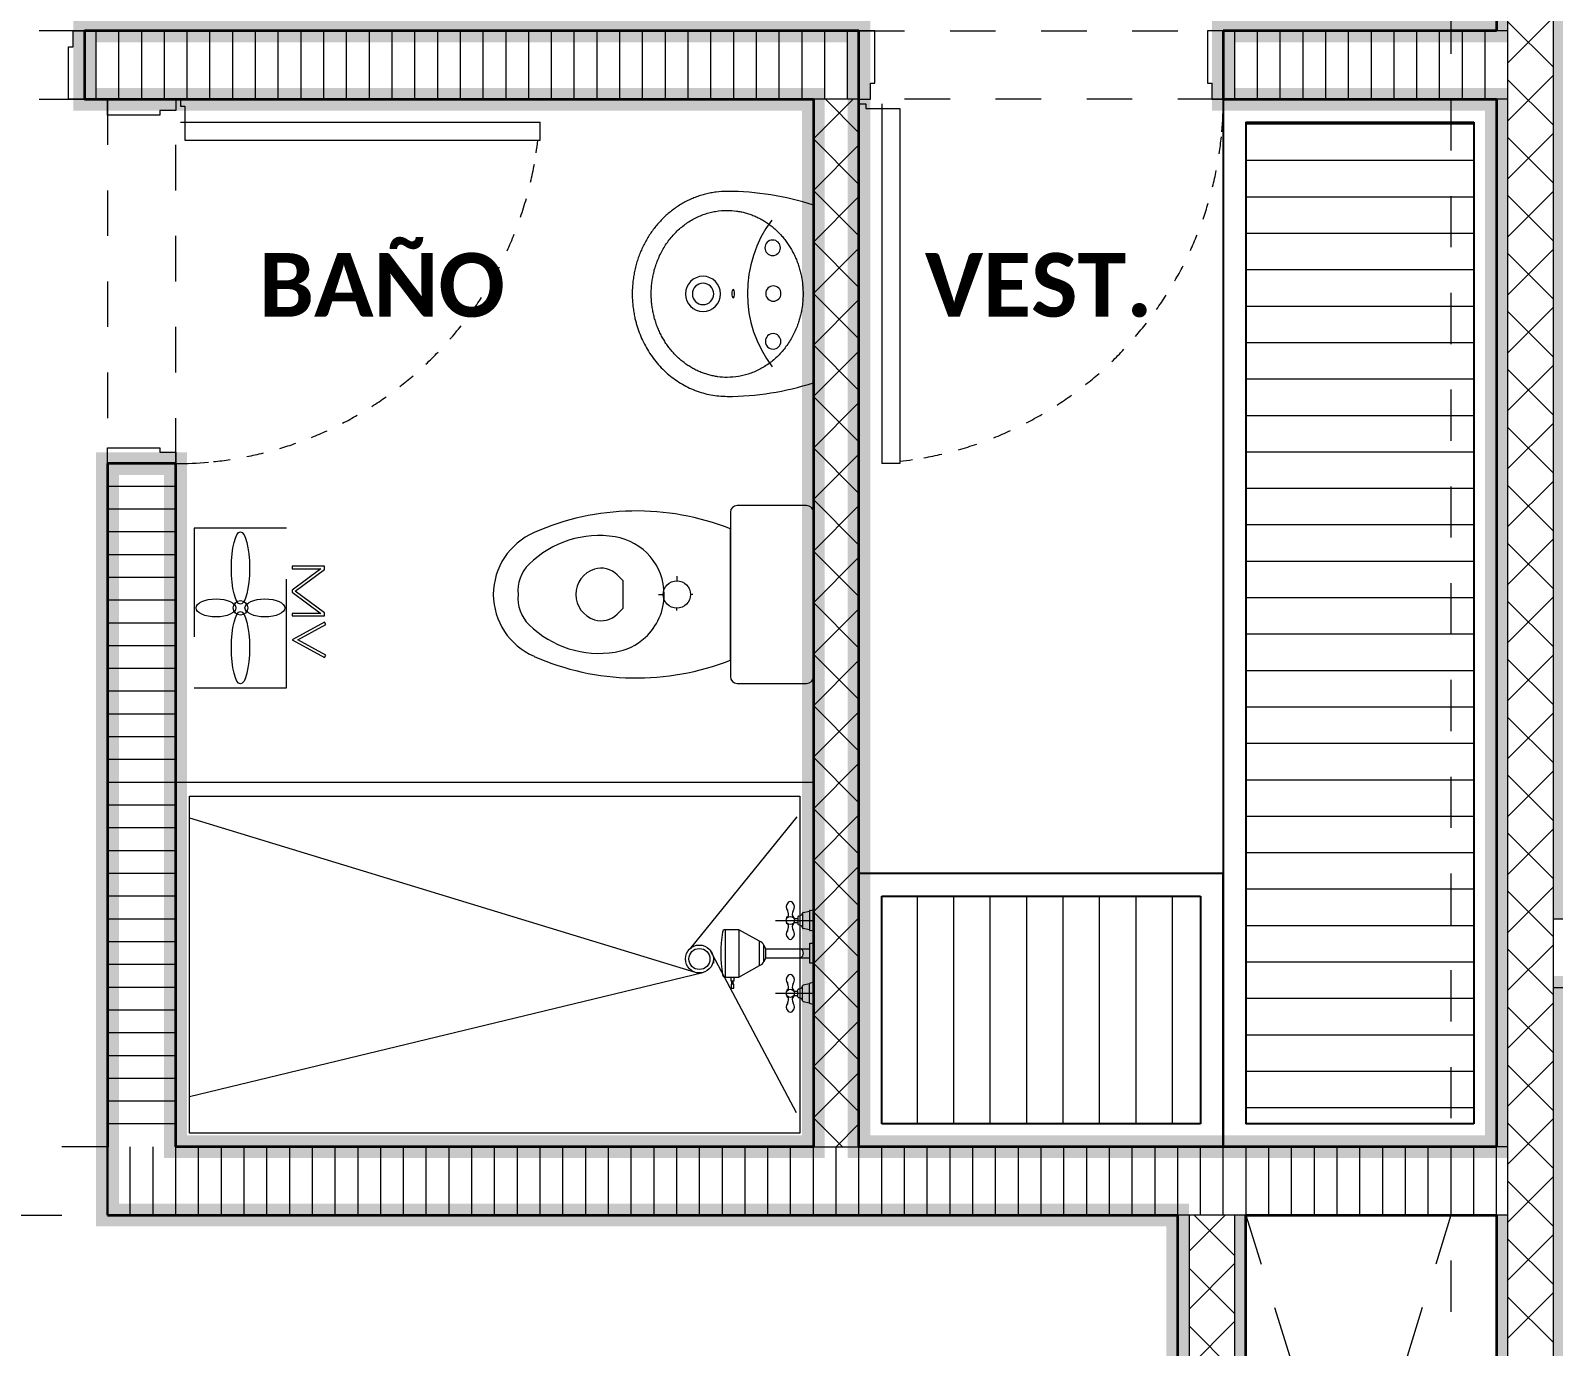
# Model space of a CAD drawing. Header units: metres. Extents: x -144 to 1000, y -717 to 29.
# Drawn here: x 646.436 to 649.78, y -554.553 to -551.663 of the extents above; entities that cross this region are included whole.
import ezdxf

# ---------------------------------------------------------------- set-up
doc = ezdxf.new("R2010")
doc.units = ezdxf.units.M
for name, pattern in [('Basculante', [0.11625, 0.075, -0.04125]), ('basculante modificado', [0.18, 0.1125, -0.0675]), ('Trazo', [0.45, 0.225, -0.225]), ('Trazo_2_', [0.47625, 0.238125, -0.238125])]:
    doc.linetypes.add(name, pattern=pattern)
doc.layers.get('0').update_dxf_attribs({"color": 1})
doc.layers.add('00-MEDICION', color=30, linetype='Continuous')
for name, color, linetype, lineweight in [('A-DETL', 1, 'Continuous', 9), ('A-DETL-GENF', 1, 'Continuous', 9), ('A-DETL-GENF-HDLN', 1, 'Trazo_2_', 9), ('A-DETL-MEDM', 1, 'Continuous', 30), ('A-DETL-THIN', 1, 'Continuous', 9), ('A-DOOR', 1, 'Continuous', 9), ('A-DOOR-FRAM', 1, 'Continuous', 9), ('A-DOOR-HDLN', 1, 'Trazo', 20), ('A-GENM', 1, 'Continuous', 9), ('A-WALL', 4, 'Continuous', 9), ('G-ANNO-TEXT', 2, 'Continuous', 9), ('P-SANR-FIXT', 1, 'Continuous', 9)]:
    doc.layers.add(name, color=color, linetype=linetype, lineweight=lineweight)
doc.layers.add('A-WALL-PATT', color=7, linetype='Continuous', lineweight=35, true_color=0x9c9c9c)
doc.styles.add('Calibri_B', font='calibrib.ttf', dxfattribs={"height": 0.165})

# ---------------------------------------------------------------- blocks, each defined once
blk = doc.blocks.new('A')
at = {"layer": 'A-WALL-PATT', "lineweight": 5, "true_color": 0x747474}
h = blk.add_hatch(color=8, dxfattribs=at)
h.paths.add_polyline_path([(648.626, -494.9486), (648.626, -493.4986), (648.601, -493.4986), (648.601, -494.9486)])
h.paths.add_polyline_path([(648.6045, -493.3486), (648.626, -493.3486), (648.626, -491.0486), (648.6013, -491.0486), (648.6013, -493.3486)])
h.paths.add_polyline_path([(648.626, -490.8986), (648.626, -488.4986), (648.601, -488.4986), (648.601, -490.8986), (648.624, -490.8986)])
at = {"layer": 'A-WALL-PATT', "true_color": 0x747474}
h = blk.add_hatch(color=8, dxfattribs=at)
h.paths.add_polyline_path([(648.751, -494.9486), (648.751, -492.9986), (648.726, -492.9986), (648.726, -494.9486)])
h.paths.add_polyline_path([(648.751, -492.8486), (648.751, -488.4986), (648.626, -488.4986), (648.626, -488.5236), (648.726, -488.5236), (648.726, -492.8486)])
blk.add_hatch(color=8, dxfattribs=at).paths.add_polyline_path([(647.901, -494.9486), (647.926, -494.9486), (647.926, -493.4986), (647.901, -493.4986), (647.901, -493.8416)])
at = {"layer": 'A-WALL-PATT', "lineweight": 5, "true_color": 0x747474}
blk.add_hatch(color=8, dxfattribs=at).paths.add_polyline_path([(648.026, -494.9486), (648.051, -494.9486), (648.051, -493.4986), (648.026, -493.4986), (648.026, -493.8416)])
at = {"layer": 'A-DETL', "color": 7, "linetype": 'basculante modificado'}
for p, q in [((648.501, -488.4986), (648.501, -496.4975)), ((648.051, -493.4986), (648.501, -494.9482)), ((648.501, -493.4989), (648.051, -494.9486))]:
    blk.add_line(p, q, dxfattribs=at)
at = {"layer": 'A-DETL-GENF', "linetype": 'Basculante'}
for p, q in [((645.501, -490.8986), (644.601, -490.8986)), ((645.501, -491.0486), (645.501, -490.8986)), ((647.2013, -491.0486), (647.2013, -490.8986)), ((647.2013, -490.8986), (648.0013, -490.8986)), ((648.0013, -490.8986), (648.0013, -491.0486)), ((644.601, -491.0486), (645.501, -491.0486)), ((645.7013, -491.0486), (645.5513, -491.0486)), ((645.5513, -491.0486), (645.5513, -491.8486)), ((645.7013, -491.8486), (645.7013, -491.0486)), ((648.0013, -491.0486), (647.2013, -491.0486)), ((645.5513, -491.8486), (645.7013, -491.8486)), ((645.5513, -493.3486), (644.5513, -493.3486)), ((644.5513, -493.4986), (645.5513, -493.4986))]:
    blk.add_line(p, q, dxfattribs=at)
at = {"layer": 'A-DETL-GENF', "color": 251, "true_color": 0x535353}
for p, q in [((648.051, -491.1026), (648.5513, -491.1026)), ((648.051, -491.1826), (648.5513, -491.1826)), ((648.051, -491.2626), (648.5513, -491.2626)), ((648.051, -491.3426), (648.5513, -491.3426)), ((648.051, -491.4226), (648.5513, -491.4226)), ((648.051, -491.5026), (648.5513, -491.5026)), ((648.051, -491.5826), (648.5513, -491.5826)), ((648.051, -491.6626), (648.5513, -491.6626)), ((648.051, -491.7426), (648.5513, -491.7426)), ((648.051, -491.8226), (648.5513, -491.8226)), ((648.051, -491.9026), (648.5513, -491.9026)), ((648.051, -491.9826), (648.5513, -491.9826)), ((648.051, -492.0626), (648.5513, -492.0626)), ((648.051, -492.1426), (648.5513, -492.1426)), ((648.051, -492.2226), (648.5513, -492.2226)), ((648.051, -492.3026), (648.5513, -492.3026)), ((648.051, -492.3826), (648.5513, -492.3826)), ((648.051, -492.4626), (648.5513, -492.4626)), ((648.051, -492.5426), (648.5513, -492.5426)), ((648.051, -492.6226), (648.5513, -492.6226)), ((648.051, -492.7026), (648.5513, -492.7026)), ((647.3296, -493.2986), (647.3296, -492.7986)), ((647.4096, -493.2986), (647.4096, -492.7986)), ((647.4896, -493.2986), (647.4896, -492.7986)), ((647.5696, -493.2986), (647.5696, -492.7986)), ((647.6496, -493.2986), (647.6496, -492.7986)), ((647.7296, -493.2986), (647.7296, -492.7986)), ((647.8096, -493.2986), (647.8096, -492.7986)), ((647.8896, -493.2986), (647.8896, -492.7986)), ((648.051, -492.7826), (648.5513, -492.7826)), ((648.051, -492.8626), (648.5513, -492.8626)), ((648.051, -492.9426), (648.5513, -492.9426)), ((648.051, -493.0226), (648.5513, -493.0226)), ((648.051, -493.1026), (648.5513, -493.1026)), ((648.051, -493.1826), (648.5513, -493.1826)), ((648.051, -493.2626), (648.5513, -493.2626))]:
    blk.add_line(p, q, dxfattribs=at)
at = {"layer": 'A-DETL-GENF'}
for p, q in [((646.0277, -492.0741), (645.957, -492.0741)), ((645.957, -492.0741), (645.957, -492.0798)), ((645.957, -492.0798), (646.0199, -492.0798)), ((646.0199, -492.0798), (645.957, -492.1262)), ((645.9634, -492.1286), (646.0277, -492.0812)), ((646.0277, -492.0812), (646.0277, -492.0741)), ((645.957, -492.1262), (645.957, -492.131)), ((645.957, -492.131), (646.0199, -492.1774)), ((646.0277, -492.176), (645.9634, -492.1286)), ((646.0199, -492.1774), (645.957, -492.1774)), ((645.957, -492.1774), (645.957, -492.1831)), ((645.957, -492.1831), (646.0277, -492.1831)), ((646.0277, -492.1971), (645.957, -492.2356)), ((646.0277, -492.1831), (646.0277, -492.176)), ((646.0304, -492.2021), (646.0277, -492.1971)), ((645.969, -492.2356), (646.0304, -492.2021)), ((645.957, -492.2356), (646.0277, -492.2741)), ((646.0304, -492.269), (645.969, -492.2356)), ((646.0277, -492.2741), (646.0304, -492.269))]:
    blk.add_line(p, q, dxfattribs=at)
blk.add_circle((645.8433, -492.1654), 0.0159, dxfattribs=at)
for centre, major_axis, ratio in [((645.8433, -492.078), (0, 0.0795), 0.25), ((645.7896, -492.1654), (-0.0438, 0), 0.454545), ((645.897, -492.1654), (-0.0438, 0), 0.454545), ((645.8433, -492.2528), (0, -0.0795), 0.25)]:
    blk.add_ellipse(centre, major_axis=major_axis, ratio=ratio, dxfattribs=at)
at = {"layer": 'A-DETL-GENF-HDLN'}
for p, q in [((645.7417, -491.9906), (645.7417, -492.3406)), ((645.9445, -491.9906), (645.7417, -491.9906)), ((645.9445, -492.3406), (645.9445, -491.9906)), ((645.7417, -492.3406), (645.9445, -492.3406))]:
    blk.add_line(p, q, dxfattribs=at)
at = {"layer": 'A-DETL-MEDM'}
blk.add_line((645.5513, -493.4986), (645.5513, -493.3486), dxfattribs=at)
at = {"layer": 'A-DETL-THIN'}
for p, q in [((648.5513, -491.0986), (648.051, -491.0986)), ((648.051, -491.0986), (648.051, -493.2986)), ((648.5513, -493.2986), (648.5513, -491.0986)), ((647.9513, -492.7986), (647.2513, -492.7986)), ((647.2513, -492.7986), (647.2513, -493.2986)), ((647.9513, -493.2986), (647.9513, -492.7986)), ((647.2513, -493.2986), (647.9513, -493.2986)), ((648.051, -493.2986), (648.5513, -493.2986))]:
    blk.add_line(p, q, dxfattribs=at)
at = {"layer": 'A-DOOR'}
for p, q in [((647.2013, -491.0486), (647.2013, -490.8986)), ((645.7013, -491.0486), (645.5513, -491.0486))]:
    blk.add_line(p, q, dxfattribs=at)
at = {"layer": 'A-DOOR', "lineweight": 15}
for p, q in [((645.7113, -491.0486), (645.7113, -491.0636)), ((645.7113, -491.0636), (645.7213, -491.0636)), ((645.7213, -491.0636), (645.7213, -491.1386)), ((647.2013, -491.0586), (647.2163, -491.0586)), ((647.2163, -491.0586), (647.2163, -491.0686)), ((647.2513, -491.0586), (647.2513, -491.8486)), ((647.2163, -491.0686), (647.2913, -491.0686)), ((647.2913, -491.0686), (647.2913, -491.8486)), ((645.7113, -491.0986), (646.5013, -491.0986)), ((646.5013, -491.1386), (646.5013, -491.0986)), ((645.7213, -491.1386), (646.5013, -491.1386)), ((647.2913, -491.8486), (647.2513, -491.8486))]:
    blk.add_line(p, q, dxfattribs=at)
at = {"layer": 'A-DOOR'}
for centre, start, end in [((647.2013, -491.0486), 354.8602, 0), ((645.7013, -491.0486), 351.55, 353.5406), ((647.2013, -491.0486), 351.4009, 354.0571), ((645.7013, -491.0486), 346.8489, 349.7418), ((645.7013, -491.0486), 346.8489, 349.7418), ((647.2013, -491.0486), 346.0919, 348.7462), ((645.7013, -491.0486), 341.1143, 344.1684), ((647.2013, -491.0486), 340.7809, 343.4371), ((645.7013, -491.0486), 335.4451, 338.2717), ((647.2013, -491.0486), 335.4605, 338.1223), ((645.7013, -491.0486), 329.8378, 332.634), ((647.2013, -491.0486), 330.1233, 332.7944), ((645.7013, -491.0486), 324.2878, 327.0559), ((647.2013, -491.0486), 324.7622, 327.4462), ((645.7013, -491.0486), 318.7903, 321.5328), ((647.2013, -491.0486), 319.3702, 322.0705), ((647.2013, -491.0486), 313.9406, 316.6605), ((645.7013, -491.0486), 313.3395, 316.0594), ((645.7013, -491.0486), 307.9295, 310.6298), ((647.2013, -491.0486), 308.4672, 311.2097), ((647.2013, -491.0486), 302.9441, 305.7122), ((645.7013, -491.0486), 302.5538, 305.2378), ((645.7013, -491.0486), 297.2056, 299.8767), ((647.2013, -491.0486), 297.366, 300.1622), ((645.7013, -491.0486), 291.8777, 294.5395), ((647.2013, -491.0486), 291.7283, 294.5549), ((645.7013, -491.0486), 281.2538, 283.9081), ((645.7013, -491.0486), 286.5629, 289.2191), ((647.2013, -491.0486), 280.2582, 283.1511), ((647.2013, -491.0486), 280.2582, 283.1511), ((647.2013, -491.0486), 285.8316, 288.8857), ((645.7013, -491.0486), 270, 275.1398), ((645.7013, -491.0486), 275.9429, 278.5991), ((647.2013, -491.0486), 276.4594, 278.45)]:
    blk.add_arc(centre, 0.8, start, end, dxfattribs=at)
at = {"layer": 'A-DOOR-FRAM'}
for p, q in [((645.476, -490.8986), (645.501, -490.8986)), ((645.476, -490.9336), (645.476, -490.8986)), ((647.2363, -490.8986), (647.2013, -490.8986)), ((647.2363, -491.0136), (647.2363, -490.8986)), ((648.0013, -490.8986), (647.9663, -490.8986)), ((647.9663, -490.8986), (647.9663, -491.0136)), ((645.466, -490.9336), (645.476, -490.9336)), ((645.466, -491.0486), (645.466, -490.9336)), ((647.2263, -491.0486), (647.2263, -491.0136)), ((647.2263, -491.0136), (647.2363, -491.0136)), ((647.9663, -491.0136), (647.9763, -491.0136)), ((647.9763, -491.0136), (647.9763, -491.0486)), ((645.501, -491.0486), (645.466, -491.0486)), ((645.5513, -491.0836), (645.5513, -491.0486)), ((645.7013, -491.0486), (645.7013, -491.0736)), ((647.2013, -491.0486), (647.2263, -491.0486)), ((647.9763, -491.0486), (648.0013, -491.0486)), ((645.6663, -491.0836), (645.5513, -491.0836)), ((645.6663, -491.0736), (645.6663, -491.0836)), ((645.7013, -491.0736), (645.6663, -491.0736)), ((645.5513, -491.8136), (645.6663, -491.8136)), ((645.5513, -491.8486), (645.5513, -491.8136)), ((645.6663, -491.8136), (645.6663, -491.8236)), ((645.6663, -491.8236), (645.7013, -491.8236)), ((645.7013, -491.8236), (645.7013, -491.8486))]:
    blk.add_line(p, q, dxfattribs=at)
at = {"layer": 'A-DOOR-HDLN'}
for p, q in [((645.501, -491.0486), (645.501, -490.8986)), ((648.0013, -490.8986), (648.0013, -491.0486)), ((645.5513, -491.8486), (645.7013, -491.8486))]:
    blk.add_line(p, q, dxfattribs=at)
at = {"layer": 'A-GENM', "lineweight": 25}
for p, q in [((648.6013, -491.0486), (648.0013, -491.0486)), ((648.0013, -491.0486), (648.0013, -493.3486)), ((648.6013, -493.3486), (648.6013, -491.0486)), ((648.0513, -491.0986), (648.5513, -491.0986)), ((648.0513, -493.2986), (648.0513, -491.0986)), ((648.5513, -491.0986), (648.5513, -493.2986)), ((648.0013, -492.7486), (647.2013, -492.7486)), ((647.2013, -492.7486), (647.2013, -493.3486)), ((648.0013, -493.3486), (648.0013, -492.7486)), ((647.2513, -493.2986), (647.2513, -492.7986)), ((647.2513, -492.7986), (647.9513, -492.7986)), ((647.9513, -492.7986), (647.9513, -493.2986)), ((647.9513, -493.2986), (647.2513, -493.2986)), ((648.5513, -493.2986), (648.0513, -493.2986)), ((647.2013, -493.3486), (648.0013, -493.3486)), ((648.0013, -493.3486), (648.6013, -493.3486))]:
    blk.add_line(p, q, dxfattribs=at)
at = {"layer": 'A-WALL', "lineweight": 35}
for p, q in [((648.601, -488.4986), (648.601, -490.8986)), ((647.2013, -490.8986), (645.501, -490.8986)), ((645.501, -490.8986), (645.501, -491.0486)), ((647.2013, -493.3486), (647.2013, -490.8986)), ((648.601, -490.8986), (648.0013, -490.8986)), ((648.0013, -490.8986), (648.0013, -491.0486)), ((645.501, -491.0486), (647.1013, -491.0486)), ((647.1013, -491.0486), (647.1013, -493.3486)), ((648.0013, -491.0486), (648.601, -491.0486)), ((648.601, -491.0486), (648.601, -493.3486)), ((645.5513, -491.8486), (645.5513, -493.3486)), ((645.7013, -491.8486), (645.5513, -491.8486)), ((645.7013, -493.3486), (645.7013, -491.8486)), ((647.1013, -493.3486), (645.7013, -493.3486)), ((648.601, -493.3486), (647.2013, -493.3486)), ((645.5513, -493.4986), (647.901, -493.4986)), ((647.901, -493.4986), (647.901, -494.9486)), ((648.051, -493.4986), (648.601, -493.4986)), ((648.051, -494.9486), (648.051, -493.4986)), ((648.601, -493.4986), (648.601, -494.9486))]:
    blk.add_line(p, q, dxfattribs=at)
at = {"layer": 'A-WALL'}
for p, q in [((648.626, -494.9736), (648.626, -488.5236)), ((648.726, -494.9736), (648.726, -488.5236)), ((648.626, -490.8986), (648.601, -490.8986)), ((647.2013, -491.0486), (647.1013, -491.0486)), ((648.626, -491.0486), (648.601, -491.0486)), ((648.751, -492.8486), (648.726, -492.8486)), ((648.726, -492.9986), (648.751, -492.9986)), ((647.1013, -493.3486), (647.2013, -493.3486)), ((648.626, -493.3486), (648.601, -493.3486)), ((648.051, -493.4986), (647.901, -493.4986)), ((647.926, -493.4986), (647.926, -494.9736)), ((648.026, -493.4986), (648.026, -494.9736)), ((648.626, -493.4986), (648.601, -493.4986))]:
    blk.add_line(p, q, dxfattribs=at)
at = {"layer": 'A-WALL-PATT', "color": 1, "lineweight": 5, "true_color": 0xff0000}
for p, q in [((648.626, -490.9686), (648.726, -490.8686)), ((648.726, -490.9783), (648.626, -490.8783)), ((648.626, -491.0959), (648.726, -490.9959)), ((648.726, -491.1056), (648.626, -491.0056)), ((648.626, -491.2232), (648.726, -491.1232)), ((648.726, -491.2329), (648.626, -491.1329)), ((648.626, -491.3505), (648.726, -491.2505)), ((648.726, -491.3602), (648.626, -491.2602)), ((648.626, -491.4778), (648.726, -491.3778)), ((648.726, -491.4874), (648.626, -491.3874)), ((648.626, -491.605), (648.726, -491.505)), ((648.726, -491.6147), (648.626, -491.5147)), ((648.626, -491.7323), (648.726, -491.6323)), ((648.726, -491.742), (648.626, -491.642)), ((648.626, -491.8596), (648.726, -491.7596)), ((648.726, -491.8693), (648.626, -491.7693)), ((648.626, -491.9869), (648.726, -491.8869)), ((648.726, -491.9966), (648.626, -491.8966)), ((648.626, -492.1141), (648.726, -492.0141)), ((648.726, -492.1238), (648.626, -492.0238)), ((648.626, -492.2414), (648.726, -492.1414)), ((648.726, -492.2511), (648.626, -492.1511)), ((648.626, -492.3687), (648.726, -492.2687)), ((648.726, -492.3784), (648.626, -492.2784)), ((648.626, -492.496), (648.726, -492.396)), ((648.726, -492.5057), (648.626, -492.4057)), ((648.626, -492.6233), (648.726, -492.5233)), ((648.726, -492.633), (648.626, -492.533)), ((648.626, -492.7505), (648.726, -492.6505)), ((648.726, -492.7602), (648.626, -492.6602)), ((648.626, -492.8778), (648.726, -492.7778)), ((648.726, -492.8875), (648.626, -492.7875)), ((648.626, -493.0051), (648.726, -492.9051)), ((648.726, -493.0148), (648.626, -492.9148)), ((648.626, -493.1324), (648.726, -493.0324)), ((648.726, -493.1421), (648.626, -493.0421)), ((648.626, -493.2597), (648.726, -493.1597)), ((648.726, -493.2694), (648.626, -493.1694)), ((648.626, -493.3869), (648.726, -493.2869)), ((648.726, -493.3966), (648.626, -493.2966)), ((648.626, -493.5142), (648.726, -493.4142)), ((648.726, -493.5239), (648.626, -493.4239)), ((647.926, -493.5778), (648.0053, -493.4986)), ((648.026, -493.5876), (647.937, -493.4986)), ((648.626, -493.6415), (648.726, -493.5415)), ((648.726, -493.6512), (648.626, -493.5512)), ((647.926, -493.7051), (648.026, -493.6051)), ((648.026, -493.7149), (647.926, -493.6149)), ((648.626, -493.7688), (648.726, -493.6688)), ((648.726, -493.7785), (648.626, -493.6785)), ((647.926, -493.8324), (648.026, -493.7324)), ((648.026, -493.8421), (647.926, -493.7421))]:
    blk.add_line(p, q, dxfattribs=at)
at = {"layer": 'A-WALL-PATT', "color": 8, "lineweight": 5, "true_color": 0x727272}
for p, q in [((645.5256, -490.8986), (645.5256, -491.0486)), ((645.5756, -490.8986), (645.5756, -491.0486)), ((645.6256, -490.8986), (645.6256, -491.0486)), ((645.6756, -490.8986), (645.6756, -491.0486)), ((645.7256, -490.8986), (645.7256, -491.0486)), ((645.7756, -490.8986), (645.7756, -491.0486)), ((645.8256, -490.8986), (645.8256, -491.0486)), ((645.8756, -490.8986), (645.8756, -491.0486)), ((645.9256, -490.8986), (645.9256, -491.0486)), ((645.9756, -490.8986), (645.9756, -491.0486)), ((646.0256, -490.8986), (646.0256, -491.0486)), ((646.0756, -490.8986), (646.0756, -491.0486)), ((646.1256, -490.8986), (646.1256, -491.0486)), ((646.1756, -490.8986), (646.1756, -491.0486)), ((646.2256, -490.8986), (646.2256, -491.0486)), ((646.2756, -490.8986), (646.2756, -491.0486)), ((646.3256, -490.8986), (646.3256, -491.0486)), ((646.3756, -490.8986), (646.3756, -491.0486)), ((646.4256, -490.8986), (646.4256, -491.0486)), ((646.4756, -490.8986), (646.4756, -491.0486)), ((646.5256, -490.8986), (646.5256, -491.0486)), ((646.5756, -490.8986), (646.5756, -491.0486)), ((646.6256, -490.8986), (646.6256, -491.0486)), ((646.6756, -490.8986), (646.6756, -491.0486)), ((646.7256, -490.8986), (646.7256, -491.0486)), ((646.7756, -490.8986), (646.7756, -491.0486)), ((646.8256, -490.8986), (646.8256, -491.0486)), ((646.8756, -490.8986), (646.8756, -491.0486)), ((646.9256, -490.8986), (646.9256, -491.0486)), ((646.9756, -490.8986), (646.9756, -491.0486)), ((647.0256, -490.8986), (647.0256, -491.0486)), ((647.0756, -490.8986), (647.0756, -491.0486)), ((647.1256, -490.8986), (647.1256, -491.0486)), ((647.1756, -490.8986), (647.1756, -491.0486)), ((648.0256, -490.8986), (648.0256, -491.0486)), ((648.0756, -490.8986), (648.0756, -491.0486)), ((648.1256, -490.8986), (648.1256, -491.0486)), ((648.1756, -490.8986), (648.1756, -491.0486)), ((648.2256, -490.8986), (648.2256, -491.0486)), ((648.2756, -490.8986), (648.2756, -491.0486)), ((648.3256, -490.8986), (648.3256, -491.0486)), ((648.3756, -490.8986), (648.3756, -491.0486)), ((648.4256, -490.8986), (648.4256, -491.0486)), ((648.4756, -490.8986), (648.4756, -491.0486)), ((648.5256, -490.8986), (648.5256, -491.0486)), ((648.5756, -490.8986), (648.5756, -491.0486)), ((648.6256, -490.8986), (648.6256, -491.0486)), ((645.7013, -491.8486), (645.5513, -491.8486)), ((645.7013, -491.8986), (645.5513, -491.8986)), ((645.7013, -491.9486), (645.5513, -491.9486)), ((645.7013, -491.9986), (645.5513, -491.9986)), ((645.7013, -492.0486), (645.5513, -492.0486)), ((645.7013, -492.0986), (645.5513, -492.0986)), ((645.7013, -492.1486), (645.5513, -492.1486)), ((645.7013, -492.1986), (645.5513, -492.1986)), ((645.7013, -492.2486), (645.5513, -492.2486)), ((645.7013, -492.2986), (645.5513, -492.2986)), ((645.7013, -492.3486), (645.5513, -492.3486)), ((645.7013, -492.3986), (645.5513, -492.3986)), ((645.7013, -492.4486), (645.5513, -492.4486)), ((645.7013, -492.4986), (645.5513, -492.4986)), ((645.7013, -492.5486), (645.5513, -492.5486)), ((645.7013, -492.5986), (645.5513, -492.5986)), ((645.7013, -492.6486), (645.5513, -492.6486)), ((645.7013, -492.6986), (645.5513, -492.6986)), ((645.7013, -492.7486), (645.5513, -492.7486)), ((645.7013, -492.7986), (645.5513, -492.7986)), ((645.7013, -492.8486), (645.5513, -492.8486)), ((645.7013, -492.8986), (645.5513, -492.8986)), ((645.7013, -492.9486), (645.5513, -492.9486)), ((645.7013, -492.9986), (645.5513, -492.9986)), ((645.7013, -493.0486), (645.5513, -493.0486)), ((645.7013, -493.0986), (645.5513, -493.0986)), ((645.7013, -493.1486), (645.5513, -493.1486)), ((645.7013, -493.1986), (645.5513, -493.1986)), ((645.7013, -493.2486), (645.5513, -493.2486)), ((645.7013, -493.2986), (645.5513, -493.2986)), ((645.6006, -493.3486), (645.6006, -493.4986)), ((645.6506, -493.3486), (645.6506, -493.4986)), ((645.7006, -493.3486), (645.7006, -493.4986)), ((645.7506, -493.3486), (645.7506, -493.4986)), ((645.8006, -493.3486), (645.8006, -493.4986)), ((645.8506, -493.3486), (645.8506, -493.4986)), ((645.9006, -493.3486), (645.9006, -493.4986)), ((645.9506, -493.3486), (645.9506, -493.4986)), ((646.0006, -493.3486), (646.0006, -493.4986)), ((646.0506, -493.3486), (646.0506, -493.4986)), ((646.1006, -493.3486), (646.1006, -493.4986)), ((646.1506, -493.3486), (646.1506, -493.4986)), ((646.2006, -493.3486), (646.2006, -493.4986)), ((646.2506, -493.3486), (646.2506, -493.4986)), ((646.3006, -493.3486), (646.3006, -493.4986)), ((646.3506, -493.3486), (646.3506, -493.4986)), ((646.4006, -493.3486), (646.4006, -493.4986)), ((646.4506, -493.3486), (646.4506, -493.4986)), ((646.5006, -493.3486), (646.5006, -493.4986)), ((646.5506, -493.3486), (646.5506, -493.4986)), ((646.6006, -493.3486), (646.6006, -493.4986)), ((646.6506, -493.3486), (646.6506, -493.4986)), ((646.7006, -493.3486), (646.7006, -493.4986)), ((646.7506, -493.3486), (646.7506, -493.4986)), ((646.8006, -493.3486), (646.8006, -493.4986)), ((646.8506, -493.3486), (646.8506, -493.4986)), ((646.9006, -493.3486), (646.9006, -493.4986)), ((646.9506, -493.3486), (646.9506, -493.4986)), ((647.0006, -493.3486), (647.0006, -493.4986)), ((647.0506, -493.3486), (647.0506, -493.4986)), ((647.1006, -493.3486), (647.1006, -493.4986)), ((647.1506, -493.3486), (647.1506, -493.4986)), ((647.2006, -493.3486), (647.2006, -493.4986)), ((647.2506, -493.3486), (647.2506, -493.4986)), ((647.3006, -493.3486), (647.3006, -493.4986)), ((647.3506, -493.3486), (647.3506, -493.4986)), ((647.4006, -493.3486), (647.4006, -493.4986)), ((647.4506, -493.3486), (647.4506, -493.4986)), ((647.5006, -493.3486), (647.5006, -493.4986)), ((647.5506, -493.3486), (647.5506, -493.4986)), ((647.6006, -493.3486), (647.6006, -493.4986)), ((647.6506, -493.3486), (647.6506, -493.4986)), ((647.7006, -493.3486), (647.7006, -493.4986)), ((647.7506, -493.3486), (647.7506, -493.4986)), ((647.8006, -493.3486), (647.8006, -493.4986)), ((647.8506, -493.3486), (647.8506, -493.4986)), ((647.9006, -493.3486), (647.9006, -493.4986)), ((647.9506, -493.3486), (647.9506, -493.4986)), ((648.0006, -493.3486), (648.0006, -493.4986)), ((648.0506, -493.3486), (648.0506, -493.4986)), ((648.1006, -493.3486), (648.1006, -493.4986)), ((648.1506, -493.3486), (648.1506, -493.4986)), ((648.2006, -493.3486), (648.2006, -493.4986)), ((648.2506, -493.3486), (648.2506, -493.4986)), ((648.3006, -493.3486), (648.3006, -493.4986)), ((648.3506, -493.3486), (648.3506, -493.4986)), ((648.4006, -493.3486), (648.4006, -493.4986)), ((648.4506, -493.3486), (648.4506, -493.4986)), ((648.5006, -493.3486), (648.5006, -493.4986)), ((648.5506, -493.3486), (648.5506, -493.4986)), ((648.6006, -493.3486), (648.6006, -493.4986))]:
    blk.add_line(p, q, dxfattribs=at)
at = {"layer": 'A-WALL-PATT', "color": 8, "lineweight": 5, "true_color": 0x747474}
for p, q in [((647.1013, -491.1358), (647.1885, -491.0486)), ((647.2013, -491.1223), (647.1275, -491.0486)), ((647.2013, -491.2355), (647.1013, -491.1355)), ((647.1013, -491.2489), (647.2013, -491.1489)), ((647.2013, -491.3486), (647.1013, -491.2486)), ((647.1013, -491.362), (647.2013, -491.262)), ((647.2013, -491.4617), (647.1013, -491.3617)), ((647.1013, -491.4752), (647.2013, -491.3752)), ((647.2013, -491.5749), (647.1013, -491.4749)), ((647.1013, -491.5883), (647.2013, -491.4883)), ((647.2013, -491.688), (647.1013, -491.588)), ((647.1013, -491.7015), (647.2013, -491.6015)), ((647.2013, -491.8011), (647.1013, -491.7011)), ((647.1013, -491.8146), (647.2013, -491.7146)), ((647.2013, -491.9143), (647.1013, -491.8143)), ((647.1013, -491.9277), (647.2013, -491.8277)), ((647.2013, -492.0274), (647.1013, -491.9274)), ((647.1013, -492.0409), (647.2013, -491.9409)), ((647.2013, -492.1406), (647.1013, -492.0406)), ((647.1013, -492.154), (647.2013, -492.054)), ((647.2013, -492.2537), (647.1013, -492.1537)), ((647.1013, -492.2671), (647.2013, -492.1671)), ((647.2013, -492.3668), (647.1013, -492.2668)), ((647.1013, -492.3803), (647.2013, -492.2803)), ((647.2013, -492.48), (647.1013, -492.38)), ((647.1013, -492.4934), (647.2013, -492.3934)), ((647.2013, -492.5931), (647.1013, -492.4931)), ((647.1013, -492.6065), (647.2013, -492.5065)), ((647.2013, -492.7062), (647.1013, -492.6062)), ((647.1013, -492.7197), (647.2013, -492.6197)), ((647.2013, -492.8194), (647.1013, -492.7194)), ((647.1013, -492.8328), (647.2013, -492.7328)), ((647.2013, -492.9325), (647.1013, -492.8325)), ((647.1013, -492.946), (647.2013, -492.846)), ((647.2013, -493.0457), (647.1013, -492.9457)), ((647.1013, -493.0591), (647.2013, -492.9591)), ((647.2013, -493.1588), (647.1013, -493.0588)), ((647.1013, -493.1722), (647.2013, -493.0722)), ((647.2013, -493.2719), (647.1013, -493.1719)), ((647.1013, -493.2854), (647.2013, -493.1854)), ((647.1648, -493.3486), (647.1013, -493.2851)), ((647.1512, -493.3486), (647.2013, -493.2985))]:
    blk.add_line(p, q, dxfattribs=at)
at = {"layer": 'P-SANR-FIXT'}
for p, q in [((646.919, -491.9555), (646.919, -492.1359)), ((647.0863, -491.9405), (646.934, -491.9405)), ((646.919, -492.2799), (646.919, -491.9919)), ((646.6707, -492.0928), (646.683, -492.1051)), ((646.8013, -492.0959), (646.8013, -492.1059)), ((646.683, -492.1051), (646.683, -492.1667)), ((646.683, -492.1667), (646.6707, -492.179)), ((646.7613, -492.1359), (646.7713, -492.1359)), ((646.8013, -492.1709), (646.8013, -492.1659)), ((646.8363, -492.1359), (646.8313, -492.1359)), ((646.919, -492.1359), (646.919, -492.3164)), ((646.934, -492.3314), (647.0863, -492.3314)), ((647.1013, -492.5486), (645.7013, -492.5486)), ((645.7313, -493.3186), (645.7313, -492.5786)), ((645.7313, -492.5786), (647.0713, -492.5786)), ((647.0713, -492.5786), (647.0713, -493.3186)), ((645.7313, -492.626), (646.8415, -492.9655)), ((647.0649, -492.6241), (646.8306, -492.9134)), ((647.0775, -492.8355), (647.0775, -492.8679)), ((647.0791, -492.8339), (647.0924, -492.8312)), ((647.0924, -492.8312), (647.0924, -492.8723)), ((647.094, -492.8296), (647.1013, -492.8281)), ((647.018, -492.8517), (647.1013, -492.8517)), ((647.043, -492.8441), (647.0452, -492.8441)), ((647.043, -492.8472), (647.043, -492.8441)), ((647.043, -492.8594), (647.043, -492.8563)), ((647.0452, -492.8594), (647.043, -492.8594)), ((647.0604, -492.8473), (647.0672, -492.8473)), ((647.0604, -492.8562), (647.0672, -492.8562)), ((647.0672, -492.8437), (647.0672, -492.8597)), ((647.0924, -492.8723), (647.0791, -492.8695)), ((646.9074, -492.872), (646.9074, -492.976)), ((646.9378, -492.872), (646.9074, -492.872)), ((646.9378, -492.872), (646.9378, -492.976)), ((646.9829, -492.8973), (646.9378, -492.872)), ((646.9829, -492.9506), (646.9829, -492.8973)), ((647.0933, -492.9018), (647.1013, -492.9018)), ((647.0933, -492.9453), (647.0933, -492.9018)), ((647.1013, -492.8754), (647.094, -492.8739)), ((647.0642, -493.2741), (646.8736, -492.9155)), ((646.8822, -492.9317), (646.8822, -492.9455)), ((646.9925, -492.9057), (646.9963, -492.9137)), ((646.9925, -492.9422), (646.9925, -492.9057)), ((646.9963, -492.9342), (646.9925, -492.9422)), ((646.9963, -492.9137), (646.9963, -492.9334)), ((646.9963, -492.9137), (647.0738, -492.9137)), ((646.9963, -492.9334), (647.0738, -492.9334)), ((647.0738, -492.9137), (647.0933, -492.9137)), ((647.0738, -492.9334), (647.0933, -492.9334)), ((645.7313, -493.2385), (646.8582, -492.9661)), ((646.9378, -492.976), (646.9829, -492.9506)), ((647.1013, -492.9453), (647.0933, -492.9453)), ((646.9074, -492.976), (646.9378, -492.976)), ((646.9206, -492.9847), (646.9206, -492.976)), ((646.9265, -492.9847), (646.9206, -492.9847)), ((646.9206, -492.9917), (646.9206, -493.0005)), ((646.9265, -492.9917), (646.9206, -492.9917)), ((646.9206, -493.0005), (646.9265, -493.0005)), ((646.9222, -492.9917), (646.9222, -492.9847)), ((646.9249, -492.9917), (646.9249, -492.9847)), ((646.9265, -492.976), (646.9265, -492.9847)), ((646.9265, -493.0005), (646.9265, -492.9917)), ((647.0775, -493.0279), (647.0775, -492.9955)), ((647.0924, -492.9912), (647.0791, -492.9939)), ((647.0924, -493.0323), (647.0924, -492.9912)), ((647.1013, -492.9881), (647.094, -492.9896)), ((647.018, -493.0117), (647.1013, -493.0117)), ((647.043, -493.0041), (647.043, -493.0072)), ((647.0452, -493.0041), (647.043, -493.0041)), ((647.043, -493.0163), (647.043, -493.0194)), ((647.043, -493.0194), (647.0452, -493.0194)), ((647.0604, -493.0073), (647.0672, -493.0073)), ((647.0604, -493.0162), (647.0672, -493.0162)), ((647.0672, -493.0197), (647.0672, -493.0037)), ((647.0791, -493.0295), (647.0924, -493.0323)), ((647.094, -493.0339), (647.1013, -493.0354)), ((647.0713, -493.3186), (645.7313, -493.3186))]:
    blk.add_line(p, q, dxfattribs=at)
for centre, radius in [((646.8013, -492.1359), 0.03), ((647.0507, -492.8517), 0.00903), ((646.851, -492.9363), 0.0307), ((646.851, -492.9363), 0.0231), ((647.0507, -493.0117), 0.00903)]:
    blk.add_circle(centre, radius, dxfattribs=at)
for centre, radius, start, end in [((646.9117, -491.8651), 0.6142, 72.0171, 89.9829), ((647.2228, -491.4744), 0.2666, 143.0879, 217.323), ((647.0118, -491.3747), 0.017, 90, 270), ((647.0118, -491.3747), 0.017, 270, 90), ((646.859, -491.4759), 0.0386, 90, 270), ((646.859, -491.4759), 0.0235, 90, 270), ((646.859, -491.4759), 0.0386, 270, 90), ((646.859, -491.4759), 0.0235, 270, 90), ((647.0133, -491.4752), 0.0168, 0, 180), ((647.0133, -491.4752), 0.0168, 180, 0), ((647.0128, -491.5802), 0.017, 90, 270), ((647.0128, -491.5802), 0.017, 270, 90), ((646.9117, -491.0868), 0.6142, 270.0171, 287.9829), ((646.7131, -492.511), 0.5584, 68.3591, 113.7969), ((646.934, -491.9555), 0.015, 90, 180), ((647.0863, -491.9555), 0.015, 0, 90), ((646.5483, -492.1373), 0.15, 113.7969, 179.4689), ((646.6309, -492.2264), 0.2199, 80.9061, 134.3974), ((646.6454, -492.1359), 0.1282, 359.9985, 80.9061), ((646.5341, -492.1276), 0.0816, 134.3974, 185.8355), ((646.6377, -492.1359), 0.0581, 107.1865, 252.8171), ((646.6353, -492.1282), 0.05, 45, 107.1865), ((646.5483, -492.1345), 0.15, 180.5311, 246.2031), ((646.5341, -492.1442), 0.0816, 174.1645, 225.6026), ((646.6454, -492.1359), 0.1282, 312.4453, 0.0015), ((646.6353, -492.1437), 0.05, 252.8171, 315), ((646.6309, -492.0454), 0.2199, 225.6026, 279.0939), ((646.6454, -492.1359), 0.1282, 279.0939, 312.4453), ((646.7131, -491.7609), 0.5584, 246.2031, 291.6409), ((646.934, -492.3164), 0.015, 180, 270), ((647.0863, -492.3164), 0.015, 270, 0), ((647.0544, -492.8221), 0.0127, 131.2787, 220.6125), ((647.0307, -492.8377), 0.0158, 336.2284, 27.6734), ((647.0507, -492.8162), 0.00597, 37.4869, 142.5131), ((647.0682, -492.8372), 0.0133, 149.2408, 223.1352), ((647.0471, -492.8221), 0.0127, 319.3875, 48.7213), ((647.0686, -492.8328), 0.00934, 271.4421, 342.9741), ((647.0791, -492.8355), 0.0016, 90, 180), ((647.094, -492.8312), 0.0016, 90, 180), ((647.0307, -492.8658), 0.0158, 332.3266, 23.7716), ((647.0682, -492.8663), 0.0133, 136.8648, 210.7592), ((647.0604, -492.8449), 0.0024, 215.3035, 270), ((647.0604, -492.8586), 0.0024, 90, 144.6965), ((647.0688, -492.8437), 0.0016, 90, 180), ((647.0688, -492.8597), 0.0016, 180, 270), ((647.0686, -492.8707), 0.00934, 17.0259, 88.5579), ((647.0791, -492.8679), 0.0016, 180, 270), ((647.1689, -492.924), 0.2711, 170.1458, 189.8542), ((646.9074, -492.8776), 0.0056, 90, 180), ((646.9781, -492.9126), 0.016, 25.3085, 72.5748), ((647.0544, -492.8814), 0.0127, 139.3875, 228.7213), ((647.0507, -492.8873), 0.00597, 217.4869, 322.5131), ((647.0471, -492.8814), 0.0127, 311.2787, 40.6125), ((647.094, -492.8723), 0.0016, 180, 270), ((647.0676, -492.9236), 0.0116, 302.372, 57.628), ((646.9781, -492.9353), 0.016, 287.4252, 334.6915), ((646.9074, -492.9704), 0.0056, 180, 270), ((647.0544, -492.9821), 0.0127, 131.2787, 220.6125), ((647.0307, -492.9977), 0.0158, 336.2284, 27.6734), ((647.0507, -492.9762), 0.00597, 37.4869, 142.5131), ((647.0682, -492.9972), 0.0133, 149.2408, 223.1352), ((647.0471, -492.9821), 0.0127, 319.3875, 48.7213), ((647.0688, -493.0037), 0.0016, 90, 180), ((647.0686, -492.9928), 0.00934, 271.4421, 342.9741), ((647.0791, -492.9955), 0.0016, 90, 180), ((647.094, -492.9912), 0.0016, 90, 180), ((647.0544, -493.0414), 0.0127, 139.3875, 228.7213), ((647.0307, -493.0258), 0.0158, 332.3266, 23.7716), ((647.0682, -493.0263), 0.0133, 136.8648, 210.7592), ((647.0471, -493.0414), 0.0127, 311.2787, 40.6125), ((647.0604, -493.0049), 0.0024, 215.3035, 270), ((647.0604, -493.0186), 0.0024, 90, 144.6965), ((647.0688, -493.0197), 0.0016, 180, 270), ((647.0686, -493.0307), 0.00934, 17.0259, 88.5579), ((647.0791, -493.0279), 0.0016, 180, 270), ((647.094, -493.0323), 0.0016, 180, 270), ((647.0507, -493.0473), 0.00597, 217.4869, 322.5131)]:
    blk.add_arc(centre, radius, start, end, dxfattribs=at)
for major_axis in [(0, -0.00908), (0, 0.00908)]:
    blk.add_ellipse((646.9252, -491.4754), major_axis=major_axis, ratio=0.332108, start_param=3.141593, end_param=6.283185, dxfattribs=at)
for points, knots in [([(646.9118, -491.2509), (646.9037, -491.251), (646.8918, -491.2517), (646.8761, -491.2541), (646.8646, -491.2566), (646.8531, -491.2599), (646.8418, -491.2639), (646.8307, -491.2686), (646.82, -491.2738), (646.8096, -491.2797), (646.7994, -491.2863), (646.7896, -491.2935), (646.7804, -491.3012), (646.7715, -491.3094), (646.7631, -491.3182), (646.7551, -491.3275), (646.7477, -491.3371), (646.7408, -491.3471), (646.7345, -491.3577), (646.7286, -491.3685), (646.7234, -491.3796), (646.7188, -491.391), (646.7147, -491.4027), (646.7113, -491.4146), (646.7084, -491.4266), (646.7063, -491.4388), (646.7047, -491.4511), (646.7037, -491.4636), (646.7034, -491.4759), (646.7037, -491.4883), (646.7047, -491.5007), (646.7063, -491.5131), (646.7083, -491.5242), (646.7105, -491.5342), (646.7138, -491.5462), (646.7187, -491.5609), (646.7258, -491.5778), (646.7343, -491.5943), (646.7441, -491.6099), (646.755, -491.6245), (646.7672, -491.6383), (646.7803, -491.6508), (646.7944, -491.6621), (646.8095, -491.6723), (646.8252, -491.6809), (646.8417, -491.6881), (646.8588, -491.6938), (646.8761, -491.6979), (646.8938, -491.7003), (646.9058, -491.7009), (646.9118, -491.7009)], [0, 0, 0, 0, 0.035714, 0.053571, 0.071429, 0.089286, 0.107143, 0.125, 0.142857, 0.160714, 0.178571, 0.196429, 0.214286, 0.232143, 0.25, 0.267857, 0.285714, 0.303571, 0.321429, 0.339286, 0.357143, 0.375, 0.392857, 0.410714, 0.428571, 0.446429, 0.464286, 0.482143, 0.5, 0.517857, 0.535714, 0.553571, 0.571429, 0.584821, 0.598214, 0.625, 0.651786, 0.678571, 0.705357, 0.732143, 0.758929, 0.785714, 0.8125, 0.839286, 0.866071, 0.892857, 0.919643, 0.946429, 0.973214, 1, 1, 1, 1]), ([(646.9118, -491.6593), (646.905, -491.6592), (646.8949, -491.6585), (646.8817, -491.6563), (646.8719, -491.654), (646.8623, -491.6511), (646.8527, -491.6474), (646.8433, -491.6432), (646.8343, -491.6384), (646.8256, -491.6329), (646.8171, -491.6269), (646.8089, -491.6203), (646.8012, -491.6132), (646.794, -491.6057), (646.787, -491.5976), (646.7805, -491.589), (646.7746, -491.5801), (646.7692, -491.5709), (646.7642, -491.5612), (646.7597, -491.5512), (646.7559, -491.541), (646.7526, -491.5306), (646.7499, -491.5198), (646.7478, -491.5089), (646.7463, -491.498), (646.7454, -491.4871), (646.7451, -491.4759), (646.7454, -491.4648), (646.7463, -491.4538), (646.7478, -491.4429), (646.7499, -491.432), (646.7526, -491.4213), (646.7562, -491.41), (646.7607, -491.3982), (646.7666, -491.3857), (646.7731, -491.3739), (646.7805, -491.3628), (646.7887, -491.3522), (646.7975, -491.3423), (646.8069, -491.3332), (646.8171, -491.3249), (646.8278, -491.3174), (646.8387, -491.311), (646.8503, -491.3054), (646.8623, -491.3007), (646.8743, -491.2971), (646.8907, -491.2937), (646.9033, -491.2926), (646.9118, -491.2926)], [0, 0, 0, 0, 0.038462, 0.057692, 0.076923, 0.096154, 0.115385, 0.134615, 0.153846, 0.173077, 0.192308, 0.211538, 0.230769, 0.25, 0.269231, 0.288462, 0.307692, 0.326923, 0.346154, 0.365385, 0.384615, 0.403846, 0.423077, 0.442308, 0.461538, 0.480769, 0.5, 0.519231, 0.538462, 0.557692, 0.576923, 0.596154, 0.615385, 0.639423, 0.663462, 0.6875, 0.711538, 0.735577, 0.759615, 0.783654, 0.807692, 0.831731, 0.855769, 0.879808, 0.903846, 0.927885, 0.951923, 1, 1, 1, 1]), ([(646.9118, -491.2926), (646.9187, -491.2926), (646.9288, -491.2933), (646.942, -491.2955), (646.9517, -491.2978), (646.9614, -491.3008), (646.971, -491.3044), (646.9803, -491.3087), (646.9893, -491.3135), (646.9981, -491.3189), (647.0066, -491.325), (647.0147, -491.3316), (647.0224, -491.3386), (647.0297, -491.3462), (647.0367, -491.3543), (647.0431, -491.3628), (647.0491, -491.3717), (647.0545, -491.381), (647.0595, -491.3907), (647.0639, -491.4007), (647.0678, -491.4109), (647.071, -491.4213), (647.0737, -491.432), (647.0759, -491.4429), (647.0774, -491.4538), (647.0783, -491.4648), (647.0786, -491.4759), (647.0783, -491.4871), (647.0774, -491.498), (647.0759, -491.5089), (647.0737, -491.5198), (647.071, -491.5306), (647.0675, -491.5418), (647.0629, -491.5537), (647.0571, -491.5661), (647.0505, -491.5779), (647.0432, -491.589), (647.035, -491.5997), (647.0261, -491.6096), (647.0167, -491.6186), (647.0066, -491.6269), (646.9959, -491.6344), (646.9849, -491.6409), (646.9734, -491.6465), (646.9614, -491.6511), (646.9493, -491.6547), (646.933, -491.6582), (646.9204, -491.6592), (646.9118, -491.6593)], [0, 0, 0, 0, 0.038462, 0.057692, 0.076923, 0.096154, 0.115385, 0.134615, 0.153846, 0.173077, 0.192308, 0.211538, 0.230769, 0.25, 0.269231, 0.288462, 0.307692, 0.326923, 0.346154, 0.365385, 0.384615, 0.403846, 0.423077, 0.442308, 0.461538, 0.480769, 0.5, 0.519231, 0.538462, 0.557692, 0.576923, 0.596154, 0.615385, 0.639423, 0.663462, 0.6875, 0.711538, 0.735577, 0.759615, 0.783654, 0.807692, 0.831731, 0.855769, 0.879808, 0.903846, 0.927885, 0.951923, 1, 1, 1, 1])]:
    blk.add_open_spline(points, degree=3, knots=knots, dxfattribs=at)
at = {"layer": 'G-ANNO-TEXT', "style": 'Calibri_B'}
for s, p in [('BAÑO', (645.8838, -491.5262)), ('VEST.', (647.3462, -491.5262))]:
    blk.add_text(s, height=0.14, dxfattribs=at).set_placement(p)

msp = doc.modelspace()

# ---------------------------------------------------------------- linework, layer by layer
at = {"layer": '00-MEDICION', "const_width": 0.05}
msp.add_lwpolyline([(649.6544, -549.264), (649.6544, -551.664), (649.0546, -551.664), (649.0546, -551.814), (649.6544, -551.814), (649.6544, -554.114), (648.2546, -554.114), (648.2546, -551.664), (646.5544, -551.664), (646.5544, -551.814), (648.1546, -551.814), (648.1546, -554.114), (646.754, -554.114), (646.754, -552.614), (646.6046, -552.614), (646.6046, -554.264), (648.9544, -554.264), (648.9544, -555.864), (647.954, -555.864)], dxfattribs=at)
at = {"layer": '00-MEDICION', "color": 5, "const_width": 0.05}
msp.add_lwpolyline([(647.854, -557.264), (647.854, -555.864), (651.2043, -555.864), (651.2043, -555.714), (650.9044, -555.714), (650.9044, -554.564), (650.8044, -554.564), (650.8044, -555.714), (649.8044, -555.714), (649.8044, -553.764), (650.9044, -553.764), (652.4044, -553.764), (652.4044, -555.714), (652.2043, -555.714), (652.2043, -555.864), (654.3547, -555.864), (654.3547, -557.264), (649.454, -557.264), (649.454, -557.414), (647.8542, -557.414), (647.8542, -557.264)], dxfattribs=at)

# ---------------------------------------------------------------- block references
at = {"color": 3}
msp.add_blockref('A', (1.0534, -60.7655), dxfattribs=at)

doc.saveas('drawing.dxf')
